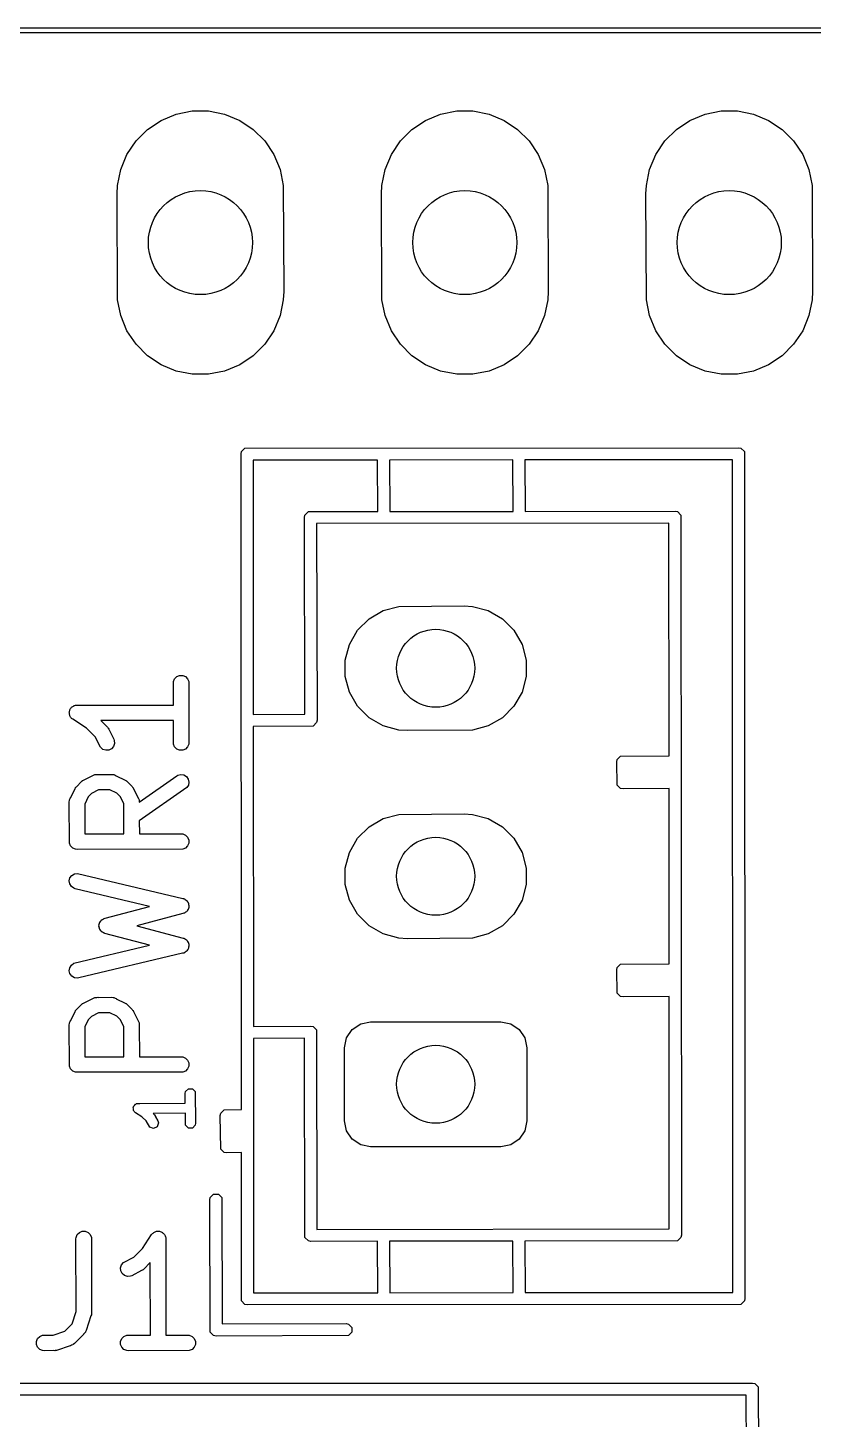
# Model space of a CAD drawing. Extents: x 4.85 to 7.13, y -3.95 to -2.88.
# Drawn here: x 6.546 to 6.843, y -3.407 to -2.88 of the extents above; entities that cross this region are included whole.
import ezdxf

# ---------------------------------------------------------------- set-up
doc = ezdxf.new("R2010")
doc.units = 0
doc.header["$MEASUREMENT"] = 0
doc.layers.add('BLACK', color=7, linetype='CONTINUOUS')

msp = doc.modelspace()

# ---------------------------------------------------------------- linework, layer by layer
at = {"layer": 'BLACK', "linetype": 'CONTINUOUS'}
for p, q in [((4.84947, -2.88019), (6.86984, -2.88012)), ((6.86886, -2.88201), (4.85075, -2.88209)), ((6.60188, -2.91277), (6.60794, -2.91157)), ((6.60794, -2.91157), (6.61411, -2.91157)), ((6.61411, -2.91157), (6.62017, -2.91277)), ((6.70188, -2.91277), (6.70794, -2.91157)), ((6.70794, -2.91157), (6.71411, -2.91157)), ((6.71411, -2.91157), (6.72017, -2.91277)), ((6.80188, -2.91277), (6.80794, -2.91157)), ((6.80794, -2.91157), (6.81411, -2.91157)), ((6.81411, -2.91157), (6.82017, -2.91277)), ((6.59104, -2.91857), (6.59618, -2.91514)), ((6.59618, -2.91514), (6.60188, -2.91277)), ((6.62017, -2.91277), (6.62587, -2.91514)), ((6.62587, -2.91514), (6.631, -2.91857)), ((6.69104, -2.91857), (6.69618, -2.91514)), ((6.69618, -2.91514), (6.70188, -2.91277)), ((6.72017, -2.91277), (6.72587, -2.91514)), ((6.72587, -2.91514), (6.731, -2.91857)), ((6.79104, -2.91857), (6.79618, -2.91514)), ((6.79618, -2.91514), (6.80188, -2.91277)), ((6.82017, -2.91277), (6.82587, -2.91514)), ((6.82587, -2.91514), (6.831, -2.91857)), ((6.58668, -2.92293), (6.59104, -2.91857)), ((6.631, -2.91857), (6.63537, -2.92293)), ((6.68668, -2.92293), (6.69104, -2.91857)), ((6.731, -2.91857), (6.73537, -2.92293)), ((6.78668, -2.92293), (6.79104, -2.91857)), ((6.831, -2.91857), (6.83537, -2.92293)), ((6.58325, -2.92807), (6.58668, -2.92293)), ((6.63537, -2.92293), (6.6388, -2.92807)), ((6.68325, -2.92807), (6.68668, -2.92293)), ((6.73537, -2.92293), (6.7388, -2.92807)), ((6.78325, -2.92807), (6.78668, -2.92293)), ((6.83537, -2.92293), (6.8388, -2.92807)), ((6.58088, -2.93377), (6.58325, -2.92807)), ((6.6388, -2.92807), (6.64116, -2.93377)), ((6.68088, -2.93377), (6.68325, -2.92807)), ((6.7388, -2.92807), (6.74116, -2.93377)), ((6.78088, -2.93377), (6.78325, -2.92807)), ((6.8388, -2.92807), (6.84116, -2.93377)), ((6.57968, -2.93983), (6.58088, -2.93377)), ((6.64116, -2.93377), (6.64237, -2.93983)), ((6.67968, -2.93983), (6.68088, -2.93377)), ((6.74116, -2.93377), (6.74237, -2.93983)), ((6.77968, -2.93983), (6.78088, -2.93377)), ((6.84116, -2.93377), (6.84237, -2.93983)), ((6.57953, -2.94291), (6.57968, -2.93983)), ((6.57968, -2.98301), (6.57953, -2.94291)), ((6.64237, -2.93983), (6.64252, -2.97992)), ((6.67953, -2.94291), (6.67968, -2.93983)), ((6.67968, -2.98301), (6.67953, -2.94291)), ((6.74237, -2.93983), (6.74252, -2.97992)), ((6.77953, -2.94291), (6.77968, -2.93983)), ((6.77968, -2.98301), (6.77953, -2.94291)), ((6.84237, -2.93983), (6.84252, -2.97992)), ((6.64252, -2.97992), (6.64237, -2.98301)), ((6.74252, -2.97992), (6.74237, -2.98301)), ((6.84252, -2.97992), (6.84237, -2.98301)), ((6.58088, -2.98906), (6.57968, -2.98301)), ((6.64237, -2.98301), (6.64116, -2.98906)), ((6.68088, -2.98906), (6.67968, -2.98301)), ((6.74237, -2.98301), (6.74116, -2.98906)), ((6.78088, -2.98906), (6.77968, -2.98301)), ((6.84237, -2.98301), (6.84116, -2.98906)), ((6.58325, -2.99477), (6.58088, -2.98906)), ((6.64116, -2.98906), (6.6388, -2.99477)), ((6.68325, -2.99477), (6.68088, -2.98906)), ((6.74116, -2.98906), (6.7388, -2.99477)), ((6.78325, -2.99477), (6.78088, -2.98906)), ((6.84116, -2.98906), (6.8388, -2.99477)), ((6.58668, -2.9999), (6.58325, -2.99477)), ((6.6388, -2.99477), (6.63537, -2.9999)), ((6.68668, -2.9999), (6.68325, -2.99477)), ((6.7388, -2.99477), (6.73537, -2.9999)), ((6.78668, -2.9999), (6.78325, -2.99477)), ((6.8388, -2.99477), (6.83537, -2.9999)), ((6.59104, -3.00427), (6.58668, -2.9999)), ((6.63537, -2.9999), (6.631, -3.00427)), ((6.69104, -3.00427), (6.68668, -2.9999)), ((6.73537, -2.9999), (6.731, -3.00427)), ((6.79104, -3.00427), (6.78668, -2.9999)), ((6.83537, -2.9999), (6.831, -3.00427)), ((6.59618, -3.0077), (6.59104, -3.00427)), ((6.631, -3.00427), (6.62587, -3.0077)), ((6.69618, -3.0077), (6.69104, -3.00427)), ((6.731, -3.00427), (6.72587, -3.0077)), ((6.79618, -3.0077), (6.79104, -3.00427)), ((6.831, -3.00427), (6.82587, -3.0077)), ((6.60188, -3.01006), (6.59618, -3.0077)), ((6.60794, -3.01127), (6.60188, -3.01006)), ((6.61411, -3.01127), (6.60794, -3.01127)), ((6.62017, -3.01006), (6.61411, -3.01127)), ((6.62587, -3.0077), (6.62017, -3.01006)), ((6.70188, -3.01006), (6.69618, -3.0077)), ((6.70794, -3.01127), (6.70188, -3.01006)), ((6.71411, -3.01127), (6.70794, -3.01127)), ((6.72017, -3.01006), (6.71411, -3.01127)), ((6.72587, -3.0077), (6.72017, -3.01006)), ((6.80188, -3.01006), (6.79618, -3.0077)), ((6.80794, -3.01127), (6.80188, -3.01006)), ((6.81411, -3.01127), (6.80794, -3.01127)), ((6.82017, -3.01006), (6.81411, -3.01127)), ((6.82587, -3.0077), (6.82017, -3.01006)), ((6.62638, -3.04142), (6.62656, -3.04051)), ((6.62652, -3.28949), (6.62638, -3.04142)), ((6.62656, -3.04051), (6.62784, -3.03923)), ((6.62784, -3.03923), (6.81457, -3.03906)), ((6.67797, -3.04373), (6.63092, -3.04378)), ((6.63092, -3.04378), (6.63098, -3.14)), ((6.67811, -3.06322), (6.67797, -3.04373)), ((6.72915, -3.04368), (6.68252, -3.04373)), ((6.68252, -3.04373), (6.68266, -3.06321)), ((6.72929, -3.06315), (6.72915, -3.04368)), ((6.81221, -3.0436), (6.7337, -3.04368)), ((6.7337, -3.04368), (6.73384, -3.06314)), ((6.81238, -3.35874), (6.81221, -3.0436)), ((6.81457, -3.03906), (6.81547, -3.03923)), ((6.81547, -3.03923), (6.81675, -3.04051)), ((6.81675, -3.04051), (6.81693, -3.3611)), ((6.65039, -3.06543), (6.65057, -3.06453)), ((6.65057, -3.06453), (6.65185, -3.06325)), ((6.65185, -3.06325), (6.67811, -3.06322)), ((6.68266, -3.06321), (6.72929, -3.06315)), ((6.73384, -3.06314), (6.79055, -3.06307)), ((6.79055, -3.06307), (6.79146, -3.06325)), ((6.79146, -3.06325), (6.79273, -3.06453)), ((6.79273, -3.06453), (6.79291, -3.33709)), ((6.65057, -3.13986), (6.65039, -3.06543)), ((6.78819, -3.06762), (6.65495, -3.06779)), ((6.65495, -3.06779), (6.65512, -3.1422)), ((6.78825, -3.15561), (6.78819, -3.06762)), ((6.67479, -3.10378), (6.68013, -3.1007)), ((6.68013, -3.1007), (6.68609, -3.0991)), ((6.68609, -3.0991), (6.71083, -3.0989)), ((6.71083, -3.0989), (6.71391, -3.0991)), ((6.71391, -3.0991), (6.71987, -3.1007)), ((6.71987, -3.1007), (6.72521, -3.10378)), ((6.67043, -3.10814), (6.67479, -3.10378)), ((6.72521, -3.10378), (6.72957, -3.10814)), ((6.66735, -3.11348), (6.67043, -3.10814)), ((6.72957, -3.10814), (6.73265, -3.11348)), ((6.66575, -3.11944), (6.66735, -3.11348)), ((6.73265, -3.11348), (6.73425, -3.11944)), ((6.66575, -3.1256), (6.66575, -3.11944)), ((6.73425, -3.11944), (6.73425, -3.1256)), ((6.60078, -3.12814), (6.60084, -3.12757)), ((6.6008, -3.13644), (6.60078, -3.12814)), ((6.60084, -3.12757), (6.60128, -3.1265)), ((6.60128, -3.1265), (6.60209, -3.12569)), ((6.60209, -3.12569), (6.60316, -3.12525)), ((6.60316, -3.12525), (6.60431, -3.12525)), ((6.60431, -3.12525), (6.60537, -3.12569)), ((6.60537, -3.12569), (6.60619, -3.1265)), ((6.60619, -3.1265), (6.60663, -3.12757)), ((6.60663, -3.12757), (6.60669, -3.15064)), ((6.66735, -3.13156), (6.66575, -3.1256)), ((6.73425, -3.1256), (6.73265, -3.13156)), ((6.67043, -3.1369), (6.66735, -3.13156)), ((6.73265, -3.13156), (6.72957, -3.1369)), ((6.56147, -3.13882), (6.56158, -3.13855)), ((6.56158, -3.13855), (6.56163, -3.13827)), ((6.56163, -3.13827), (6.5618, -3.13802)), ((6.5618, -3.13802), (6.56191, -3.13775)), ((6.56191, -3.13775), (6.56211, -3.13755)), ((6.56211, -3.13755), (6.56227, -3.13731)), ((6.56227, -3.13731), (6.56252, -3.13714)), ((6.56252, -3.13714), (6.56272, -3.13694)), ((6.56272, -3.13694), (6.56299, -3.13683)), ((6.56299, -3.13683), (6.56323, -3.13667)), ((6.56323, -3.13667), (6.56352, -3.13661)), ((6.56352, -3.13661), (6.56379, -3.1365)), ((6.56379, -3.1365), (6.56408, -3.1365)), ((6.56408, -3.1365), (6.56436, -3.13644)), ((6.56436, -3.13644), (6.56464, -3.1365)), ((6.56464, -3.1365), (6.6008, -3.13644)), ((6.67479, -3.14126), (6.67043, -3.1369)), ((6.72957, -3.1369), (6.72521, -3.14126)), ((6.56141, -3.1394), (6.56147, -3.13911)), ((6.56147, -3.13968), (6.56141, -3.1394)), ((6.56147, -3.13911), (6.56147, -3.13882)), ((6.56147, -3.13997), (6.56147, -3.13968)), ((6.56158, -3.14024), (6.56147, -3.13997)), ((6.56164, -3.14053), (6.56158, -3.14024)), ((6.5618, -3.14077), (6.56164, -3.14053)), ((6.56191, -3.14103), (6.5618, -3.14077)), ((6.56211, -3.14124), (6.56191, -3.14103)), ((6.56228, -3.14148), (6.56211, -3.14124)), ((6.56272, -3.14185), (6.56228, -3.14148)), ((6.56273, -3.14185), (6.56272, -3.14185)), ((6.56272, -3.14185), (6.56272, -3.14185)), ((6.56272, -3.14185), (6.56272, -3.14185)), ((6.56793, -3.14526), (6.56273, -3.14185)), ((6.60082, -3.14229), (6.57331, -3.14233)), ((6.57331, -3.14233), (6.57582, -3.1448)), ((6.60084, -3.15122), (6.60082, -3.14229)), ((6.63098, -3.14), (6.65057, -3.13986)), ((6.65494, -3.14311), (6.65366, -3.14439)), ((6.65512, -3.1422), (6.65494, -3.14311)), ((6.68013, -3.14434), (6.67479, -3.14126)), ((6.72521, -3.14126), (6.71987, -3.14434)), ((6.57126, -3.14852), (6.56793, -3.14526)), ((6.57328, -3.15245), (6.57126, -3.14852)), ((6.57582, -3.1448), (6.57601, -3.14503)), ((6.57601, -3.14503), (6.57607, -3.14508)), ((6.57607, -3.14508), (6.5761, -3.14514)), ((6.5761, -3.14514), (6.57619, -3.14525)), ((6.57619, -3.14525), (6.57634, -3.1456)), ((6.57634, -3.1456), (6.57825, -3.14932)), ((6.65366, -3.14439), (6.63098, -3.14455)), ((6.63098, -3.14455), (6.63104, -3.25811)), ((6.68609, -3.14594), (6.68013, -3.14434)), ((6.68917, -3.14614), (6.68609, -3.14594)), ((6.71391, -3.14594), (6.68917, -3.14614)), ((6.71987, -3.14434), (6.71391, -3.14594)), ((6.57415, -3.15321), (6.57328, -3.15245)), ((6.57524, -3.15357), (6.57415, -3.15321)), ((6.57639, -3.15349), (6.57524, -3.15357)), ((6.57742, -3.15297), (6.57639, -3.15349)), ((6.57818, -3.1521), (6.57742, -3.15297)), ((6.57854, -3.15101), (6.57818, -3.1521)), ((6.57825, -3.14932), (6.57846, -3.14986)), ((6.57846, -3.14986), (6.57854, -3.15101)), ((6.60128, -3.15228), (6.60084, -3.15122)), ((6.60209, -3.1531), (6.60128, -3.15228)), ((6.60316, -3.15354), (6.60209, -3.1531)), ((6.60431, -3.15354), (6.60316, -3.15354)), ((6.60537, -3.1531), (6.60431, -3.15354)), ((6.60619, -3.15228), (6.60537, -3.1531)), ((6.60663, -3.15122), (6.60619, -3.15228)), ((6.60669, -3.15064), (6.60663, -3.15122)), ((6.7685, -3.15795), (6.76868, -3.15705)), ((6.76868, -3.16673), (6.7685, -3.15795)), ((6.76868, -3.15705), (6.76996, -3.15577)), ((6.76996, -3.15577), (6.78825, -3.15561)), ((6.56647, -3.16506), (6.56682, -3.16492)), ((6.56682, -3.16492), (6.57054, -3.163)), ((6.57054, -3.163), (6.57108, -3.16279)), ((6.57108, -3.16279), (6.57119, -3.16278)), ((6.57119, -3.16278), (6.57129, -3.16274)), ((6.57129, -3.16274), (6.57183, -3.16274)), ((6.57183, -3.16274), (6.57223, -3.16271)), ((6.57223, -3.16271), (6.5723, -3.16273)), ((6.5723, -3.16273), (6.57749, -3.16269)), ((6.57749, -3.16269), (6.57806, -3.16274)), ((6.57806, -3.16274), (6.57816, -3.16278)), ((6.57816, -3.16278), (6.57827, -3.16279)), ((6.57827, -3.16279), (6.57878, -3.16304)), ((6.57878, -3.16304), (6.57913, -3.16318)), ((6.57913, -3.16318), (6.57917, -3.16323)), ((6.57917, -3.16323), (6.58256, -3.16487)), ((6.58256, -3.16487), (6.5828, -3.16503)), ((6.58789, -3.17318), (6.60204, -3.16322)), ((6.60204, -3.16322), (6.60254, -3.16294)), ((6.60254, -3.16294), (6.60367, -3.16269)), ((6.60367, -3.16269), (6.6048, -3.16289)), ((6.6048, -3.16289), (6.60578, -3.16351)), ((6.60578, -3.16351), (6.60644, -3.16445)), ((6.60644, -3.16445), (6.60669, -3.16558)), ((6.56196, -3.17145), (6.5636, -3.16807)), ((6.5636, -3.16807), (6.56375, -3.16782)), ((6.56375, -3.16782), (6.56378, -3.16775)), ((6.56378, -3.16775), (6.56383, -3.1677)), ((6.56383, -3.1677), (6.56391, -3.16758)), ((6.56391, -3.16758), (6.56416, -3.16736)), ((6.56416, -3.16736), (6.56602, -3.16543)), ((6.56602, -3.16543), (6.56625, -3.16524)), ((6.56625, -3.16524), (6.5663, -3.16518)), ((6.5663, -3.16518), (6.56636, -3.16515)), ((6.56636, -3.16515), (6.56647, -3.16506)), ((6.56977, -3.16998), (6.56858, -3.17122)), ((6.57248, -3.16859), (6.56977, -3.16998)), ((6.57672, -3.16855), (6.57248, -3.16859)), ((6.57941, -3.16985), (6.57672, -3.16855)), ((6.58064, -3.17104), (6.57941, -3.16985)), ((6.5828, -3.16503), (6.58288, -3.16506)), ((6.58288, -3.16506), (6.58292, -3.1651)), ((6.58292, -3.1651), (6.58305, -3.16518)), ((6.58305, -3.16518), (6.58327, -3.16544)), ((6.58327, -3.16544), (6.5852, -3.1673)), ((6.5852, -3.1673), (6.58538, -3.16753)), ((6.58538, -3.16753), (6.58544, -3.16758)), ((6.58544, -3.16758), (6.58547, -3.16763)), ((6.58547, -3.16763), (6.58557, -3.16775)), ((6.58557, -3.16775), (6.58571, -3.1681)), ((6.58571, -3.1681), (6.58763, -3.17182)), ((6.60587, -3.16768), (6.58791, -3.18032)), ((6.60648, -3.16671), (6.60587, -3.16768)), ((6.60669, -3.16558), (6.60648, -3.16671)), ((6.76996, -3.16801), (6.76868, -3.16673)), ((6.77087, -3.16819), (6.76996, -3.16801)), ((6.78826, -3.16804), (6.77087, -3.16819)), ((6.7883, -3.23435), (6.78826, -3.16804)), ((6.56141, -3.17314), (6.56147, -3.17256)), ((6.56147, -3.18871), (6.56141, -3.17314)), ((6.56147, -3.17256), (6.56151, -3.17246)), ((6.56151, -3.17246), (6.56152, -3.17236)), ((6.56152, -3.17236), (6.56176, -3.17185)), ((6.56176, -3.17185), (6.56191, -3.1715)), ((6.56191, -3.1715), (6.56196, -3.17145)), ((6.56858, -3.17122), (6.56726, -3.17392)), ((6.56726, -3.17392), (6.56731, -3.18524)), ((6.58203, -3.17375), (6.58064, -3.17104)), ((6.58205, -3.17872), (6.58203, -3.17375)), ((6.58763, -3.17182), (6.58783, -3.17236)), ((6.58783, -3.17236), (6.58784, -3.17246)), ((6.58784, -3.17246), (6.58788, -3.17256)), ((6.58788, -3.17256), (6.58788, -3.17306)), ((6.58788, -3.17306), (6.58789, -3.17318)), ((6.58203, -3.17883), (6.58205, -3.17872)), ((6.58205, -3.17892), (6.58203, -3.17883)), ((6.58208, -3.18521), (6.58205, -3.17892)), ((6.58791, -3.18032), (6.58793, -3.18521)), ((6.67479, -3.18252), (6.68013, -3.17944)), ((6.68013, -3.17944), (6.68609, -3.17784)), ((6.68609, -3.17784), (6.71083, -3.17764)), ((6.71083, -3.17764), (6.71391, -3.17784)), ((6.71391, -3.17784), (6.71987, -3.17944)), ((6.71987, -3.17944), (6.72521, -3.18252)), ((6.56731, -3.18524), (6.58208, -3.18521)), ((6.58793, -3.18521), (6.60373, -3.18518)), ((6.60373, -3.18518), (6.60431, -3.18524)), ((6.60431, -3.18524), (6.60537, -3.18568)), ((6.60537, -3.18568), (6.60619, -3.1865)), ((6.67043, -3.18688), (6.67479, -3.18252)), ((6.72521, -3.18252), (6.72957, -3.18688)), ((6.56191, -3.18978), (6.56147, -3.18871)), ((6.56272, -3.19059), (6.56191, -3.18978)), ((6.56379, -3.19103), (6.56272, -3.19059)), ((6.56436, -3.19109), (6.56379, -3.19103)), ((6.60431, -3.19103), (6.56436, -3.19109)), ((6.60537, -3.19059), (6.60431, -3.19103)), ((6.60619, -3.18978), (6.60537, -3.19059)), ((6.60619, -3.1865), (6.60663, -3.18756)), ((6.60663, -3.18871), (6.60619, -3.18978)), ((6.60663, -3.18756), (6.60663, -3.18871)), ((6.66735, -3.19222), (6.67043, -3.18688)), ((6.72957, -3.18688), (6.73265, -3.19222)), ((6.66575, -3.19818), (6.66735, -3.19222)), ((6.73265, -3.19222), (6.73425, -3.19818)), ((6.56168, -3.2019), (6.56235, -3.20097)), ((6.56235, -3.20097), (6.56334, -3.20037)), ((6.56334, -3.20037), (6.56447, -3.20018)), ((6.56447, -3.20018), (6.60442, -3.20964)), ((6.66575, -3.20434), (6.66575, -3.19818)), ((6.73425, -3.19818), (6.73425, -3.20434)), ((6.56141, -3.20302), (6.56168, -3.2019)), ((6.56159, -3.20416), (6.56141, -3.20302)), ((6.5622, -3.20514), (6.56159, -3.20416)), ((6.56313, -3.20582), (6.5622, -3.20514)), ((6.56368, -3.20601), (6.56313, -3.20582)), ((6.59179, -3.21266), (6.56368, -3.20601)), ((6.66735, -3.2103), (6.66575, -3.20434)), ((6.73425, -3.20434), (6.73265, -3.2103)), ((6.60442, -3.20964), (6.60461, -3.2097)), ((6.60461, -3.2097), (6.60469, -3.20971)), ((6.60469, -3.20971), (6.60475, -3.20975)), ((6.60475, -3.20975), (6.60496, -3.20982)), ((6.60496, -3.20982), (6.60531, -3.21008)), ((6.60531, -3.21008), (6.60568, -3.21029)), ((6.60568, -3.21029), (6.60577, -3.21041)), ((6.60577, -3.21041), (6.6059, -3.2105)), ((6.6059, -3.2105), (6.60612, -3.21087)), ((6.60612, -3.21087), (6.60638, -3.21121)), ((6.60638, -3.21121), (6.60642, -3.21135)), ((6.60642, -3.21135), (6.6065, -3.21148)), ((6.6065, -3.21148), (6.60657, -3.2119)), ((6.60657, -3.2119), (6.60668, -3.21232)), ((6.60668, -3.21232), (6.60666, -3.21247)), ((6.67043, -3.21564), (6.66735, -3.2103)), ((6.73265, -3.2103), (6.72957, -3.21564)), ((6.57366, -3.21779), (6.574, -3.21759)), ((6.574, -3.21759), (6.57431, -3.21736)), ((6.57431, -3.21736), (6.57449, -3.21731)), ((6.57449, -3.21731), (6.57466, -3.21721)), ((6.57466, -3.21721), (6.57503, -3.21716)), ((6.57503, -3.21716), (6.59179, -3.21266)), ((6.60435, -3.21534), (6.58696, -3.22001)), ((6.60476, -3.21528), (6.60435, -3.21534)), ((6.60489, -3.2152), (6.60476, -3.21528)), ((6.60504, -3.21516), (6.60489, -3.2152)), ((6.60538, -3.2149), (6.60504, -3.21516)), ((6.60574, -3.21467), (6.60538, -3.2149)), ((6.60583, -3.21455), (6.60574, -3.21467)), ((6.60595, -3.21446), (6.60583, -3.21455)), ((6.60617, -3.21409), (6.60595, -3.21446)), ((6.60642, -3.21374), (6.60617, -3.21409)), ((6.60645, -3.21359), (6.60642, -3.21374)), ((6.60653, -3.21346), (6.60645, -3.21359)), ((6.60658, -3.21304), (6.60653, -3.21346)), ((6.60668, -3.21262), (6.60658, -3.21304)), ((6.60666, -3.21247), (6.60668, -3.21262)), ((6.67479, -3.22), (6.67043, -3.21564)), ((6.72957, -3.21564), (6.72521, -3.22)), ((6.57266, -3.21982), (6.57277, -3.21944)), ((6.57269, -3.22001), (6.57266, -3.21982)), ((6.57266, -3.2202), (6.57269, -3.22001)), ((6.57277, -3.22057), (6.57266, -3.2202)), ((6.57277, -3.21944), (6.57282, -3.21905)), ((6.57282, -3.22096), (6.57277, -3.22057)), ((6.57282, -3.21905), (6.57291, -3.21889)), ((6.57291, -3.22113), (6.57282, -3.22096)), ((6.57291, -3.21889), (6.57296, -3.2187)), ((6.57296, -3.22131), (6.57291, -3.22113)), ((6.57296, -3.2187), (6.5732, -3.2184)), ((6.5732, -3.22162), (6.57296, -3.22131)), ((6.5732, -3.2184), (6.57339, -3.21806)), ((6.57339, -3.22196), (6.5732, -3.22162)), ((6.57339, -3.21806), (6.57355, -3.21794)), ((6.57355, -3.22207), (6.57339, -3.22196)), ((6.57355, -3.21794), (6.57366, -3.21779)), ((6.57366, -3.22223), (6.57355, -3.22207)), ((6.574, -3.22242), (6.57366, -3.22223)), ((6.57431, -3.22266), (6.574, -3.22242)), ((6.57459, -3.22276), (6.57431, -3.22266)), ((6.57466, -3.2228), (6.57459, -3.22276)), ((6.57472, -3.22281), (6.57466, -3.2228)), ((6.57485, -3.22286), (6.57472, -3.22281)), ((6.59177, -3.22734), (6.57485, -3.22286)), ((6.58696, -3.22001), (6.60449, -3.22465)), ((6.68013, -3.22308), (6.67479, -3.22)), ((6.72521, -3.22), (6.71987, -3.22308)), ((6.56313, -3.2342), (6.59177, -3.22734)), ((6.60449, -3.22465), (6.60469, -3.22473)), ((6.60469, -3.22473), (6.60476, -3.22474)), ((6.60476, -3.22474), (6.60482, -3.22478)), ((6.60482, -3.22478), (6.60504, -3.22486)), ((6.60504, -3.22486), (6.60538, -3.22512)), ((6.60538, -3.22512), (6.60574, -3.22534)), ((6.60574, -3.22534), (6.60583, -3.22546)), ((6.60583, -3.22546), (6.60595, -3.22556)), ((6.60595, -3.22556), (6.60617, -3.22593)), ((6.60617, -3.22593), (6.60642, -3.22628)), ((6.60642, -3.22628), (6.60645, -3.22642)), ((6.60645, -3.22642), (6.60653, -3.22655)), ((6.60657, -3.22811), (6.6065, -3.22853)), ((6.60653, -3.22655), (6.60658, -3.22698)), ((6.60668, -3.2277), (6.60657, -3.22811)), ((6.60658, -3.22698), (6.60668, -3.2274)), ((6.60668, -3.2274), (6.60666, -3.22755)), ((6.60666, -3.22755), (6.60668, -3.2277)), ((6.68609, -3.22468), (6.68013, -3.22308)), ((6.68917, -3.22488), (6.68609, -3.22468)), ((6.71391, -3.22468), (6.68917, -3.22488)), ((6.71987, -3.22308), (6.71391, -3.22468)), ((6.60427, -3.23036), (6.56505, -3.23975)), ((6.60469, -3.2303), (6.60427, -3.23036)), ((6.60482, -3.23023), (6.60469, -3.2303)), ((6.60496, -3.23019), (6.60482, -3.23023)), ((6.60531, -3.22994), (6.60496, -3.23019)), ((6.60568, -3.22972), (6.60531, -3.22994)), ((6.60577, -3.2296), (6.60568, -3.22972)), ((6.6059, -3.22951), (6.60577, -3.2296)), ((6.60612, -3.22915), (6.6059, -3.22951)), ((6.60638, -3.22881), (6.60612, -3.22915)), ((6.60642, -3.22866), (6.60638, -3.22881)), ((6.6065, -3.22853), (6.60642, -3.22866)), ((6.56141, -3.23699), (6.56159, -3.23585)), ((6.56168, -3.23811), (6.56141, -3.23699)), ((6.56159, -3.23585), (6.5622, -3.23487)), ((6.56235, -3.23904), (6.56168, -3.23811)), ((6.5622, -3.23487), (6.56313, -3.2342)), ((6.7685, -3.23669), (6.76868, -3.23579)), ((6.76868, -3.24547), (6.7685, -3.23669)), ((6.76868, -3.23579), (6.76996, -3.23451)), ((6.76996, -3.23451), (6.7883, -3.23435)), ((6.56334, -3.23965), (6.56235, -3.23904)), ((6.56447, -3.23983), (6.56334, -3.23965)), ((6.56505, -3.23975), (6.56447, -3.23983)), ((6.56647, -3.24942), (6.56682, -3.24928)), ((6.56682, -3.24928), (6.57054, -3.24736)), ((6.57054, -3.24736), (6.57108, -3.24716)), ((6.57108, -3.24716), (6.57119, -3.24715)), ((6.57119, -3.24715), (6.57129, -3.24711)), ((6.57129, -3.24711), (6.57183, -3.2471)), ((6.57183, -3.2471), (6.57223, -3.24707)), ((6.57223, -3.24707), (6.5723, -3.2471)), ((6.5723, -3.2471), (6.57749, -3.24705)), ((6.57749, -3.24705), (6.57806, -3.24711)), ((6.57806, -3.24711), (6.57816, -3.24715)), ((6.57816, -3.24715), (6.57827, -3.24716)), ((6.57827, -3.24716), (6.57878, -3.2474)), ((6.57878, -3.2474), (6.57913, -3.24755)), ((6.57913, -3.24755), (6.57917, -3.2476)), ((6.57917, -3.2476), (6.58256, -3.24924)), ((6.58256, -3.24924), (6.5828, -3.24939)), ((6.76996, -3.24675), (6.76868, -3.24547)), ((6.77087, -3.24693), (6.76996, -3.24675)), ((6.78831, -3.24678), (6.77087, -3.24693)), ((6.78837, -3.33473), (6.78831, -3.24678)), ((6.56196, -3.25581), (6.5636, -3.25243)), ((6.5636, -3.25243), (6.56375, -3.25218)), ((6.56375, -3.25218), (6.56378, -3.25211)), ((6.56378, -3.25211), (6.56383, -3.25207)), ((6.56383, -3.25207), (6.56391, -3.25194)), ((6.56391, -3.25194), (6.56416, -3.25172)), ((6.56416, -3.25172), (6.56602, -3.24979)), ((6.56602, -3.24979), (6.56625, -3.2496)), ((6.56625, -3.2496), (6.5663, -3.24955)), ((6.5663, -3.24955), (6.56636, -3.24952)), ((6.56636, -3.24952), (6.56647, -3.24942)), ((6.56977, -3.25435), (6.56858, -3.25558)), ((6.57248, -3.25295), (6.56977, -3.25435)), ((6.57672, -3.25291), (6.57248, -3.25295)), ((6.57941, -3.25422), (6.57672, -3.25291)), ((6.58064, -3.25541), (6.57941, -3.25422)), ((6.5828, -3.24939), (6.58288, -3.24942)), ((6.58288, -3.24942), (6.58292, -3.24947)), ((6.58292, -3.24947), (6.58305, -3.24955)), ((6.58305, -3.24955), (6.58327, -3.2498)), ((6.58327, -3.2498), (6.5852, -3.25167)), ((6.5852, -3.25167), (6.58538, -3.25189)), ((6.58538, -3.25189), (6.58544, -3.25194)), ((6.58544, -3.25194), (6.58547, -3.252)), ((6.58547, -3.252), (6.58557, -3.25211)), ((6.58557, -3.25211), (6.58571, -3.25246)), ((6.58571, -3.25246), (6.58763, -3.25618)), ((6.56141, -3.2575), (6.56147, -3.25693)), ((6.56147, -3.27308), (6.56141, -3.2575)), ((6.56147, -3.25693), (6.56151, -3.25683)), ((6.56151, -3.25683), (6.56152, -3.25672)), ((6.56152, -3.25672), (6.56176, -3.25621)), ((6.56176, -3.25621), (6.56191, -3.25586)), ((6.56191, -3.25586), (6.56196, -3.25581)), ((6.56858, -3.25558), (6.56726, -3.25829)), ((6.56726, -3.25829), (6.56731, -3.2696)), ((6.58203, -3.25811), (6.58064, -3.25541)), ((6.58208, -3.26958), (6.58203, -3.25811)), ((6.58763, -3.25618), (6.58783, -3.25672)), ((6.58783, -3.25672), (6.58784, -3.25683)), ((6.58784, -3.25683), (6.58788, -3.25693)), ((6.58788, -3.25693), (6.58788, -3.25743)), ((6.58788, -3.25743), (6.58791, -3.25787)), ((6.58791, -3.25787), (6.58789, -3.25796)), ((6.58789, -3.25796), (6.58793, -3.26957)), ((6.63104, -3.25811), (6.65276, -3.25795)), ((6.65276, -3.25795), (6.65366, -3.25813)), ((6.65366, -3.25813), (6.65494, -3.25941)), ((6.65494, -3.25941), (6.65511, -3.3349)), ((6.6663, -3.26245), (6.66843, -3.25926)), ((6.66843, -3.25926), (6.67163, -3.25713)), ((6.67163, -3.25713), (6.67539, -3.25638)), ((6.67539, -3.25638), (6.72461, -3.25638)), ((6.72461, -3.25638), (6.72837, -3.25713)), ((6.72837, -3.25713), (6.73157, -3.25926)), ((6.73157, -3.25926), (6.7337, -3.26245)), ((6.6504, -3.26252), (6.63105, -3.26266)), ((6.63105, -3.26266), (6.6311, -3.35892)), ((6.65057, -3.33799), (6.6504, -3.26252)), ((6.66555, -3.26622), (6.6663, -3.26245)), ((6.7337, -3.26245), (6.73445, -3.26622)), ((6.56731, -3.2696), (6.58208, -3.26958)), ((6.58793, -3.26957), (6.60373, -3.26955)), ((6.60373, -3.26955), (6.60431, -3.2696)), ((6.60431, -3.2696), (6.60537, -3.27005)), ((6.60537, -3.27005), (6.60619, -3.27086)), ((6.66555, -3.29378), (6.66555, -3.26622)), ((6.73445, -3.26622), (6.73445, -3.29378)), ((6.56191, -3.27414), (6.56147, -3.27308)), ((6.56272, -3.27496), (6.56191, -3.27414)), ((6.56379, -3.2754), (6.56272, -3.27496)), ((6.56436, -3.27545), (6.56379, -3.2754)), ((6.60431, -3.2754), (6.56436, -3.27545)), ((6.60537, -3.27496), (6.60431, -3.2754)), ((6.60619, -3.27414), (6.60537, -3.27496)), ((6.60619, -3.27086), (6.60663, -3.27192)), ((6.60663, -3.27308), (6.60619, -3.27414)), ((6.60663, -3.27192), (6.60663, -3.27308)), ((6.60526, -3.28351), (6.60541, -3.28276)), ((6.60531, -3.28718), (6.60526, -3.28351)), ((6.60541, -3.28276), (6.60648, -3.2817)), ((6.60648, -3.2817), (6.60798, -3.2817)), ((6.60798, -3.2817), (6.60905, -3.28276)), ((6.60905, -3.28276), (6.6092, -3.29476)), ((6.58561, -3.28876), (6.58573, -3.28859)), ((6.58573, -3.28932), (6.58561, -3.28876)), ((6.58573, -3.28839), (6.58613, -3.28798)), ((6.58573, -3.28859), (6.58573, -3.28839)), ((6.58573, -3.28989), (6.58573, -3.28932)), ((6.58587, -3.29004), (6.58573, -3.28989)), ((6.58591, -3.29023), (6.58587, -3.29004)), ((6.58645, -3.29078), (6.58591, -3.29023)), ((6.58613, -3.28798), (6.58645, -3.2875)), ((6.58645, -3.2875), (6.58665, -3.28746)), ((6.58887, -3.29226), (6.58645, -3.29078)), ((6.58665, -3.28746), (6.58679, -3.28732)), ((6.58679, -3.28732), (6.58739, -3.28732)), ((6.58739, -3.28732), (6.58793, -3.28721)), ((6.58793, -3.28721), (6.58809, -3.28731)), ((6.58809, -3.28731), (6.60531, -3.28718)), ((6.60535, -3.29098), (6.59315, -3.29107)), ((6.59315, -3.29107), (6.59352, -3.2914)), ((6.59352, -3.2914), (6.59352, -3.2914)), ((6.59352, -3.2914), (6.59352, -3.2914)), ((6.59352, -3.2914), (6.59362, -3.2915)), ((6.60541, -3.29552), (6.60535, -3.29098)), ((6.6185, -3.29181), (6.61868, -3.29091)), ((6.61868, -3.29091), (6.61996, -3.28963)), ((6.61996, -3.28963), (6.62652, -3.28949)), ((6.58896, -3.29241), (6.58887, -3.29226)), ((6.59049, -3.2938), (6.58896, -3.29241)), ((6.59188, -3.29625), (6.59049, -3.2938)), ((6.59331, -3.29673), (6.59188, -3.29625)), ((6.59466, -3.29605), (6.59331, -3.29673)), ((6.59362, -3.2915), (6.59405, -3.29213)), ((6.59405, -3.29213), (6.59405, -3.29233)), ((6.59405, -3.29233), (6.59493, -3.29388)), ((6.59513, -3.29462), (6.59466, -3.29605)), ((6.59493, -3.29388), (6.59513, -3.29462)), ((6.60648, -3.29658), (6.60541, -3.29552)), ((6.60798, -3.29658), (6.60648, -3.29658)), ((6.60905, -3.29552), (6.60798, -3.29658)), ((6.6092, -3.29476), (6.60905, -3.29552)), ((6.61868, -3.30453), (6.6185, -3.29181)), ((6.6663, -3.29755), (6.66555, -3.29378)), ((6.73445, -3.29378), (6.7337, -3.29755)), ((6.66843, -3.30074), (6.6663, -3.29755)), ((6.67163, -3.30287), (6.66843, -3.30074)), ((6.73157, -3.30074), (6.72837, -3.30287)), ((6.7337, -3.29755), (6.73157, -3.30074)), ((6.61996, -3.3058), (6.61868, -3.30453)), ((6.62087, -3.30598), (6.61996, -3.3058)), ((6.62653, -3.30587), (6.62087, -3.30598)), ((6.62656, -3.36198), (6.62653, -3.30587)), ((6.67539, -3.30362), (6.67163, -3.30287)), ((6.72461, -3.30362), (6.67539, -3.30362)), ((6.72837, -3.30287), (6.72461, -3.30362)), ((6.61457, -3.3237), (6.61475, -3.3228)), ((6.61475, -3.3228), (6.61603, -3.32152)), ((6.61603, -3.32152), (6.61783, -3.32152)), ((6.61783, -3.32152), (6.61911, -3.3228)), ((6.61911, -3.3228), (6.61928, -3.37072)), ((6.61475, -3.37382), (6.61457, -3.3237)), ((6.56392, -3.33854), (6.56398, -3.33796)), ((6.56398, -3.36602), (6.56392, -3.33854)), ((6.56398, -3.33796), (6.56442, -3.3369)), ((6.56442, -3.3369), (6.56524, -3.33608)), ((6.56524, -3.33608), (6.5663, -3.33564)), ((6.5663, -3.33564), (6.56745, -3.33564)), ((6.56745, -3.33564), (6.56852, -3.33608)), ((6.56852, -3.33608), (6.56933, -3.3369)), ((6.56933, -3.3369), (6.56977, -3.33796)), ((6.56977, -3.33796), (6.56983, -3.36666)), ((6.58913, -3.34211), (6.59254, -3.3369)), ((6.59254, -3.33689), (6.59291, -3.33645)), ((6.59254, -3.3369), (6.59254, -3.33689)), ((6.59254, -3.3369), (6.59254, -3.3369)), ((6.59254, -3.3369), (6.59254, -3.3369)), ((6.59291, -3.33645), (6.59315, -3.33629)), ((6.59315, -3.33629), (6.59336, -3.33608)), ((6.59336, -3.33608), (6.59362, -3.33597)), ((6.59362, -3.33597), (6.59387, -3.33581)), ((6.59387, -3.33581), (6.59415, -3.33575)), ((6.59415, -3.33575), (6.59442, -3.33564)), ((6.59442, -3.33564), (6.59471, -3.33564)), ((6.59471, -3.33564), (6.59499, -3.33558)), ((6.59499, -3.33558), (6.59528, -3.33564)), ((6.59528, -3.33564), (6.59557, -3.33564)), ((6.59557, -3.33564), (6.59584, -3.33575)), ((6.59584, -3.33575), (6.59613, -3.33581)), ((6.59613, -3.33581), (6.59637, -3.33597)), ((6.59637, -3.33597), (6.59664, -3.33608)), ((6.59664, -3.33608), (6.59684, -3.33629)), ((6.59684, -3.33629), (6.59708, -3.33645)), ((6.59708, -3.33645), (6.59725, -3.33669)), ((6.59725, -3.33669), (6.59745, -3.3369)), ((6.59745, -3.3369), (6.59756, -3.33716)), ((6.59756, -3.33716), (6.59772, -3.3374)), ((6.59772, -3.3374), (6.59778, -3.33769)), ((6.59778, -3.33769), (6.59789, -3.33796)), ((6.59789, -3.33796), (6.59789, -3.33825)), ((6.59789, -3.33825), (6.59795, -3.33853)), ((6.59795, -3.33853), (6.5979, -3.33881)), ((6.65185, -3.33927), (6.65057, -3.33799)), ((6.65511, -3.3349), (6.78837, -3.33473)), ((6.79273, -3.33799), (6.79146, -3.33927)), ((6.79291, -3.33709), (6.79273, -3.33799)), ((6.58587, -3.34543), (6.58913, -3.34211)), ((6.5979, -3.33881), (6.59795, -3.37497)), ((6.65276, -3.33945), (6.65185, -3.33927)), ((6.67797, -3.33942), (6.65276, -3.33945)), ((6.67811, -3.35887), (6.67797, -3.33942)), ((6.72915, -3.33935), (6.68252, -3.33941)), ((6.68252, -3.33941), (6.68266, -3.35887)), ((6.72929, -3.35882), (6.72915, -3.33935)), ((6.79146, -3.33927), (6.7337, -3.33934)), ((6.7337, -3.33934), (6.73384, -3.35882)), ((6.58082, -3.34942), (6.58118, -3.34832)), ((6.58118, -3.34832), (6.58194, -3.34745)), ((6.58194, -3.34745), (6.58587, -3.34543)), ((6.59206, -3.34748), (6.58959, -3.35)), ((6.5921, -3.37499), (6.59206, -3.34748)), ((6.5809, -3.35056), (6.58082, -3.34942)), ((6.58142, -3.3516), (6.5809, -3.35056)), ((6.58229, -3.35235), (6.58142, -3.3516)), ((6.58338, -3.35271), (6.58229, -3.35235)), ((6.58453, -3.35263), (6.58338, -3.35271)), ((6.58507, -3.35243), (6.58453, -3.35263)), ((6.58879, -3.35051), (6.58507, -3.35243)), ((6.58914, -3.35037), (6.58879, -3.35051)), ((6.58925, -3.35027), (6.58914, -3.35037)), ((6.58931, -3.35024), (6.58925, -3.35027)), ((6.58936, -3.35018), (6.58931, -3.35024)), ((6.58959, -3.35), (6.58936, -3.35018)), ((6.6311, -3.35892), (6.67811, -3.35887)), ((6.68266, -3.35887), (6.72929, -3.35882)), ((6.73384, -3.35882), (6.81238, -3.35874)), ((6.62656, -3.36201), (6.62656, -3.36198)), ((6.62784, -3.36328), (6.62656, -3.36201)), ((6.62874, -3.36346), (6.62784, -3.36328)), ((6.81547, -3.36328), (6.62874, -3.36346)), ((6.81675, -3.36201), (6.81547, -3.36328)), ((6.81693, -3.3611), (6.81675, -3.36201)), ((6.56249, -3.37063), (6.56398, -3.36602)), ((6.56962, -3.3676), (6.5678, -3.37322)), ((6.56977, -3.36723), (6.56962, -3.3676)), ((6.56979, -3.36709), (6.56977, -3.36723)), ((6.56981, -3.36703), (6.56979, -3.36709)), ((6.56983, -3.36666), (6.5698, -3.36695)), ((6.5698, -3.36695), (6.56981, -3.36703)), ((6.54942, -3.37627), (6.55024, -3.37545)), ((6.55024, -3.37545), (6.5513, -3.37501)), ((6.5513, -3.37501), (6.55528, -3.37496)), ((6.55528, -3.37496), (6.55974, -3.37343)), ((6.55974, -3.37343), (6.56249, -3.37063)), ((6.56675, -3.37465), (6.56334, -3.37812)), ((6.56681, -3.37461), (6.56675, -3.37465)), ((6.56707, -3.37431), (6.56681, -3.37461)), ((6.56746, -3.37392), (6.56707, -3.37431)), ((6.5675, -3.37382), (6.56746, -3.37392)), ((6.56757, -3.37374), (6.5675, -3.37382)), ((6.5678, -3.37322), (6.56757, -3.37374)), ((6.58129, -3.37627), (6.58211, -3.37545)), ((6.58211, -3.37545), (6.58317, -3.37501)), ((6.58317, -3.37501), (6.5921, -3.37499)), ((6.59795, -3.37497), (6.60625, -3.37495)), ((6.60625, -3.37495), (6.60682, -3.37501)), ((6.60682, -3.37501), (6.60789, -3.37545)), ((6.60789, -3.37545), (6.6087, -3.37627)), ((6.61603, -3.3751), (6.61475, -3.37382)), ((6.61693, -3.37528), (6.61603, -3.3751)), ((6.66705, -3.3751), (6.61693, -3.37528)), ((6.61928, -3.37072), (6.66614, -3.37055)), ((6.66614, -3.37055), (6.66705, -3.37073)), ((6.66705, -3.37073), (6.66832, -3.37201)), ((6.66832, -3.37382), (6.66705, -3.3751)), ((6.66832, -3.37201), (6.66832, -3.37382)), ((6.54898, -3.37733), (6.54942, -3.37627)), ((6.54898, -3.37848), (6.54898, -3.37733)), ((6.54942, -3.37955), (6.54898, -3.37848)), ((6.55024, -3.38036), (6.54942, -3.37955)), ((6.5513, -3.3808), (6.55024, -3.38036)), ((6.55188, -3.38086), (6.5513, -3.3808)), ((6.55563, -3.38081), (6.55188, -3.38086)), ((6.556, -3.38084), (6.55563, -3.38081)), ((6.55614, -3.3808), (6.556, -3.38084)), ((6.5562, -3.3808), (6.55614, -3.3808)), ((6.55628, -3.38077), (6.5562, -3.3808)), ((6.55656, -3.38071), (6.55628, -3.38077)), ((6.56175, -3.37893), (6.55656, -3.38071)), ((6.56183, -3.37893), (6.56175, -3.37893)), ((6.5622, -3.37877), (6.56183, -3.37893)), ((6.56271, -3.3786), (6.5622, -3.37877)), ((6.56279, -3.37853), (6.56271, -3.3786)), ((6.56289, -3.37849), (6.56279, -3.37853)), ((6.56334, -3.37812), (6.56289, -3.37849)), ((6.58085, -3.37733), (6.58129, -3.37627)), ((6.58085, -3.37848), (6.58085, -3.37733)), ((6.58129, -3.37955), (6.58085, -3.37848)), ((6.58211, -3.38036), (6.58129, -3.37955)), ((6.58317, -3.3808), (6.58211, -3.38036)), ((6.58375, -3.38086), (6.58317, -3.3808)), ((6.60682, -3.3808), (6.58375, -3.38086)), ((6.60789, -3.38036), (6.60682, -3.3808)), ((6.6087, -3.37955), (6.60789, -3.38036)), ((6.6087, -3.37627), (6.60914, -3.37733)), ((6.60914, -3.37848), (6.6087, -3.37955)), ((6.60914, -3.37733), (6.60914, -3.37848)), ((6.26303, -3.39325), (6.81984, -3.39307)), ((6.81984, -3.39307), (6.82075, -3.39325)), ((6.82075, -3.39325), (6.82202, -3.39453)), ((6.82202, -3.39453), (6.8222, -3.58126)), ((6.81748, -3.39762), (6.26612, -3.39779)), ((6.81756, -3.47616), (6.81748, -3.39762))]:
    msp.add_line(p, q, dxfattribs=at)
at = {"layer": 'BLACK'}
for centre, radius in [((6.61102, -2.96142), 0.01969), ((6.71102, -2.96142), 0.01969), ((6.81102, -2.96142), 0.01969), ((6.7, -3.12252), 0.01476), ((6.7, -3.20126), 0.01476), ((6.7, -3.28), 0.01476)]:
    msp.add_circle(centre, radius, dxfattribs=at)

doc.saveas('drawing.dxf')
